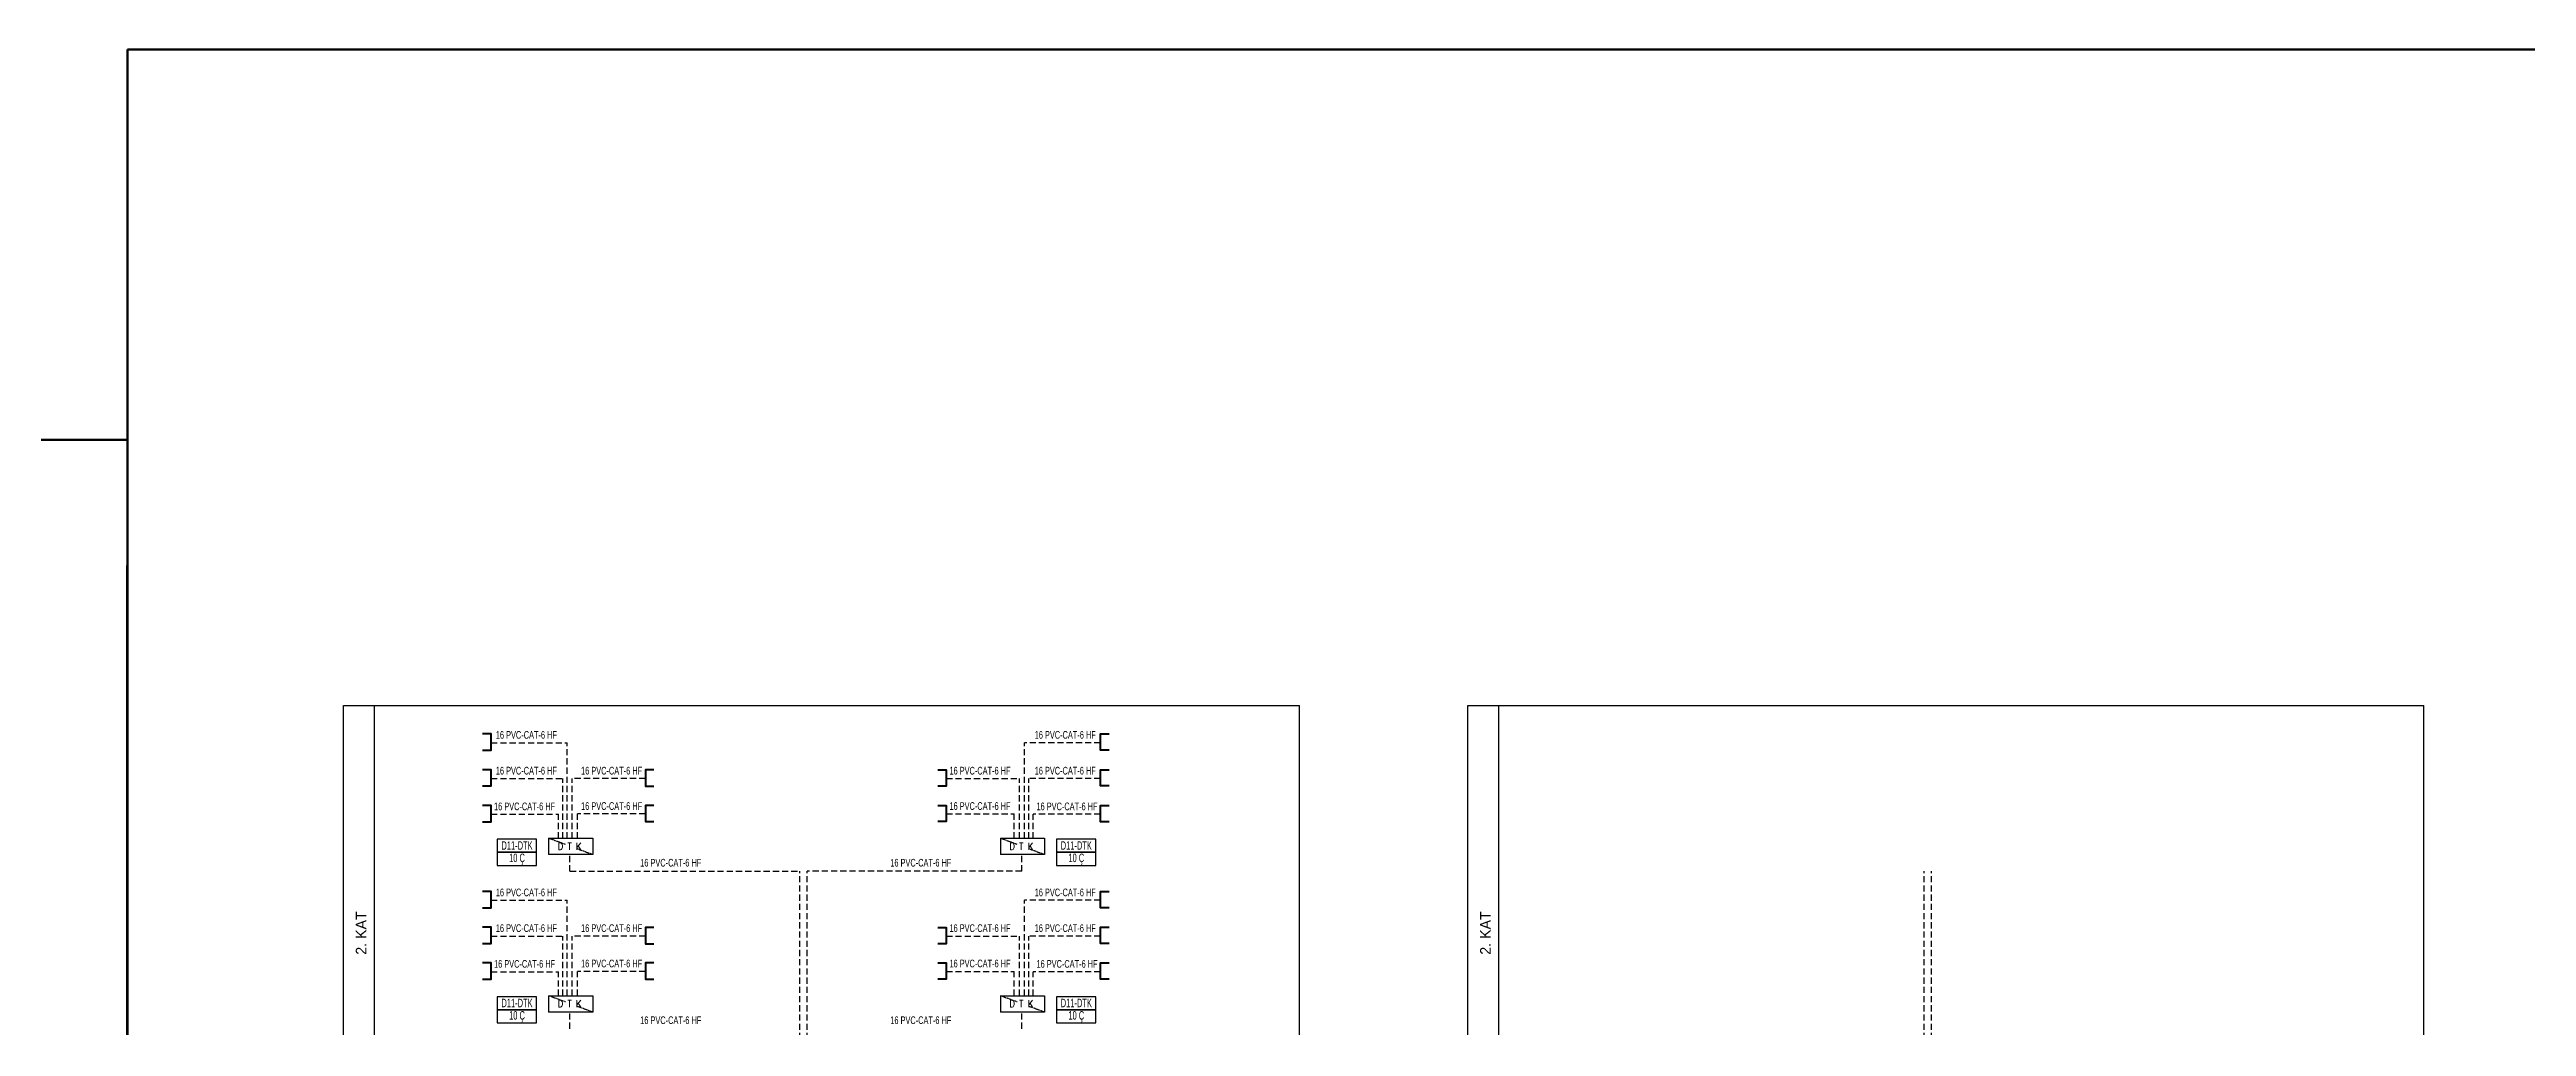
# Model space of a CAD drawing. Header units: millimetres. Extents: x 1852829 to 1882754, y -270850 to -231658.
# Drawn here: x 1871997 to 1876025, y -257805 to -256217 of the extents above; entities that cross this region are included whole.
import ezdxf
from ezdxf.enums import TextEntityAlignment as Align

# ---------------------------------------------------------------- set-up
doc = ezdxf.new("R2010")
doc.units = ezdxf.units.MM
for name, pattern in [('CONTINOUS', [0]), ('CONTINU', [0]), ('DASHED2', [0.375, 0.25, -0.125]), ('DUZ', [0]), ('HIDDEN', [0.375, 0.25, -0.125])]:
    doc.linetypes.add(name, pattern=pattern)
for name, color, linetype in [('00-TABLO-ADI', 2, 'Continuous'), ('00-TELEFON', 3, 'Continuous'), ('TELEFON-', 6, 'Continuous'), ('TELEFON-YAZI', 2, 'Continuous'), ('YAZI7', 2, 'Continuous'), ('YAZI8', 2, 'Continuous')]:
    doc.layers.add(name, color=color, linetype=linetype)
doc.layers.add('a_çerçeve_line', color=7, linetype='Continuous', lineweight=50)
doc.layers.add('Telefon', color=2, linetype='CONTINOUS', lineweight=40)
doc.styles.add('ALP', font='arial.ttf')
doc.styles.add('ERAY', font='romanstw.shx', dxfattribs={"width": 0.8, "height": 20})
doc.styles.add('TL', font='arial.ttf', dxfattribs={"height": 20})
doc.styles.add('YAZI-1', font='wturkce.shx')

# ---------------------------------------------------------------- blocks, each defined once
blk = doc.blocks.new('DTKKKK')
at = {"color": 6}
for p, q in [((-37.1, 27.5), (-37.1, 0)), ((-37.1, 27.5), (37.1, 27.5)), ((37.1, 0), (-37.1, 0)), ((37.1, 27.5), (37.1, 0))]:
    blk.add_line(p, q, dxfattribs=at)
at = {"color": 2, "linetype": 'DASHED2', "lineweight": 30, "ltscale": 5}
for p, q in [((-8.9, 17.1), (-37.1, 27.5)), ((37.1, 0), (11.1, 9.6))]:
    blk.add_line(p, q, dxfattribs=at)
at = {"color": 2, "style": 'ERAY', "width": 0.9}
blk.add_text('D T K', height=11.55, dxfattribs=at).set_placement((-22, 8.3))
blk = doc.blocks.new('TELEFON PRIZI')
at = {"layer": 'Telefon', "linetype": 'CONTINU'}
blk.add_lwpolyline([(13.2, 13.9), (13.2, 0), (-13.2, 0), (-13.2, 13.9)], dxfattribs=at)

msp = doc.modelspace()

# ---------------------------------------------------------------- linework, layer by layer
at = {"layer": '00-TABLO-ADI', "color": 2, "linetype": 'Continuous', "elevation": 0}
for points in [[(1872725, -257522.3), (1872789, -257522.3), (1872789, -257501), (1872725, -257501)], [(1873634.3, -257522.3), (1873698.4, -257522.3), (1873698.4, -257501), (1873634.3, -257501)], [(1872725, -257543.7), (1872789, -257543.7), (1872789, -257522.3), (1872725, -257522.3)], [(1873634.3, -257543.7), (1873698.4, -257543.7), (1873698.4, -257522.3), (1873634.3, -257522.3)], [(1872725, -257778.4), (1872789, -257778.4), (1872789, -257757.1), (1872725, -257757.1)], [(1873634.3, -257778.4), (1873698.4, -257778.4), (1873698.4, -257757.1), (1873634.3, -257757.1)], [(1872725, -257799.8), (1872789, -257799.8), (1872789, -257778.4), (1872725, -257778.4)], [(1873634.3, -257799.8), (1873698.4, -257799.8), (1873698.4, -257778.4), (1873634.3, -257778.4)]]:
    msp.add_lwpolyline(points, close=True, dxfattribs=at)
at = {"layer": 'a_çerçeve_line'}
for p, q in [((1872122.8, -259851.4), (1872123.9, -256216.8)), ((1872123.9, -256216.8), (1880070, -256216.8))]:
    msp.add_line(p, q, dxfattribs=at)
msp.add_lwpolyline([(1872123.9, -259851.4), (1872123.9, -256851.4), (1853005.4, -256851.4), (1853005.4, -259851.4)], close=True, dxfattribs=at)
at = {"layer": 'TELEFON-', "linetype": 'HIDDEN', "ltscale": 40}
for p, q in [((1872715, -257344.2), (1872838.6, -257344.2)), ((1872838.6, -257499.4), (1872838.6, -257344.2)), ((1873705.8, -257344.2), (1873582.2, -257344.2)), ((1873582.2, -257499.4), (1873582.2, -257344.2)), ((1872715, -257402.3), (1872831.7, -257402.3)), ((1872831.7, -257499.4), (1872831.7, -257402.3)), ((1872965.8, -257402.3), (1872846.6, -257402.3)), ((1872846.6, -257499.4), (1872846.6, -257402.3)), ((1873455, -257402.3), (1873574.2, -257402.3)), ((1873574.2, -257499.4), (1873574.2, -257402.3)), ((1873705.8, -257402.3), (1873589.1, -257402.3)), ((1873589.1, -257499.4), (1873589.1, -257402.3)), ((1872715, -257460.4), (1872824.8, -257460.4)), ((1872824.8, -257499.4), (1872824.8, -257460.4)), ((1872855.2, -257499.4), (1872855.2, -257459.8)), ((1872965.8, -257459.8), (1872855.2, -257459.8)), ((1873455, -257459.8), (1873565.6, -257459.8)), ((1873565.6, -257499.4), (1873565.6, -257459.8)), ((1873705.8, -257460.4), (1873596.1, -257460.4)), ((1873596.1, -257499.4), (1873596.1, -257460.4)), ((1872843.1, -257553.1), (1872843.1, -257526.1)), ((1872843.1, -257553.1), (1873216.9, -257553.1, 0)), ((1873216.9, -259341), (1873216.9, -257553.1, 0)), ((1873577.7, -257553.1), (1873228.9, -257553.1, 0)), ((1873228.9, -259341), (1873228.9, -257553.1, 0)), ((1873577.7, -257553.1), (1873577.7, -257526.1)), ((1875045.1, -259341), (1875045.1, -257553.1, 0)), ((1875057.1, -259341), (1875057.1, -257553.1, 0)), ((1872715, -257600.3), (1872838.6, -257600.3)), ((1872838.6, -257755.5), (1872838.6, -257600.3)), ((1873705.8, -257600.3), (1873582.2, -257600.3)), ((1873582.2, -257755.5), (1873582.2, -257600.3)), ((1872715, -257658.4), (1872831.7, -257658.4)), ((1872831.7, -257755.5), (1872831.7, -257658.4)), ((1872965.8, -257658.4), (1872846.6, -257658.4)), ((1872846.6, -257755.5), (1872846.6, -257658.4)), ((1873455, -257658.4), (1873574.2, -257658.4)), ((1873574.2, -257755.5), (1873574.2, -257658.4)), ((1873705.8, -257658.4), (1873589.1, -257658.4)), ((1873589.1, -257755.5), (1873589.1, -257658.4)), ((1872715, -257716.6), (1872824.8, -257716.6)), ((1872824.8, -257755.5), (1872824.8, -257716.6)), ((1872855.2, -257755.5), (1872855.2, -257715.9)), ((1872965.8, -257715.9), (1872855.2, -257715.9)), ((1873455, -257715.9), (1873565.6, -257715.9)), ((1873565.6, -257755.5), (1873565.6, -257715.9)), ((1873705.8, -257716.6), (1873596.1, -257716.6)), ((1873596.1, -257755.5), (1873596.1, -257716.6)), ((1872843.1, -257809.2), (1872843.1, -257782.2)), ((1873577.7, -257809.2), (1873577.7, -257782.2))]:
    msp.add_line(p, q, dxfattribs=at)
at = {"layer": 'YAZI7', "linetype": 'DUZ'}
for p, q in [((1872524.7, -257283.4), (1872524.7, -259517.9)), ((1874352.8, -257283.4), (1874352.8, -259517.9))]:
    msp.add_line(p, q, dxfattribs=at)
at = {"layer": 'YAZI8', "linetype": 'Continuous'}
for p, q in [((1872475.1, -257283.4), (1874029.6, -257283.4)), ((1872475.1, -259517.9), (1872475.1, -257283.4)), ((1874029.6, -259517.9), (1874029.6, -257283.4)), ((1874303.3, -257283.4), (1875857.7, -257283.4)), ((1874303.3, -259517.9), (1874303.3, -257283.4)), ((1875857.7, -259517.9), (1875857.7, -257283.4))]:
    msp.add_line(p, q, dxfattribs=at)

# ---------------------------------------------------------------- block references
at = {"layer": '00-TELEFON', "xscale": 0.9680611710064113, "yscale": 0.9680611710064113, "zscale": 0.9680611710064113}
for p in [(1872844.4, -257526.1), (1873578.9, -257526.1), (1872844.4, -257782.2), (1873578.9, -257782.2)]:
    msp.add_blockref('DTKKKK', p, dxfattribs=at)
at = {"layer": 'Telefon', "linetype": 'CONTINU', "xscale": -1}
for p, rotation in [((1872715, -257343), 90.00000000000007), ((1872715, -257401.2), 90.00000000000007), ((1872965.8, -257401.6), 270.0000000000001), ((1872715, -257459.3), 90.00000000000007), ((1872965.8, -257459.1), 270.0000000000001), ((1872715, -257599.2), 90.00000000000007), ((1872715, -257657.3), 90.00000000000007), ((1872965.8, -257657.8), 270.0000000000001), ((1872715, -257715.4), 90.00000000000007), ((1872965.8, -257715.3), 270.0000000000001)]:
    msp.add_blockref('TELEFON PRIZI', p, dxfattribs=dict(at, rotation=rotation))
at = {"layer": 'Telefon', "linetype": 'CONTINU'}
for p, rotation in [((1873705.8, -257343), 269.9999999999999), ((1873455, -257401.6), 89.99999999999993), ((1873705.8, -257401.2), 269.9999999999999), ((1873455, -257459.1), 89.99999999999993), ((1873705.8, -257459.3), 269.9999999999999), ((1873705.8, -257599.2), 269.9999999999999), ((1873455, -257657.8), 89.99999999999993), ((1873705.8, -257657.3), 269.9999999999999), ((1873455, -257715.3), 89.99999999999993), ((1873705.8, -257715.4), 269.9999999999999)]:
    msp.add_blockref('TELEFON PRIZI', p, dxfattribs=dict(at, rotation=rotation))

# ---------------------------------------------------------------- texts
at = {"layer": '00-TABLO-ADI', "color": 4, "linetype": 'Continuous', "lineweight": 60, "style": 'ALP', "width": 0.55}
for s, p in [('D11-DTK', (1872757.1, -257511.2)), ('D11-DTK', (1873666.5, -257511.2)), ('10 Ç', (1872757.1, -257533.3)), ('10 Ç', (1873666.5, -257533.3)), ('D11-DTK', (1872757.1, -257767.3)), ('D11-DTK', (1873666.5, -257767.3)), ('10 Ç', (1872757.1, -257789.5)), ('10 Ç', (1873666.5, -257789.5))]:
    msp.add_text(s, height=13.83, dxfattribs=at).set_placement(p, align=Align.MIDDLE)
at = {"layer": 'TELEFON-YAZI', "color": 3, "style": 'TL', "text_generation_flag": 6, "width": 0.55}
for p in [(1872772.3, -257331.3), (1873648.5, -257331.3), (1872772.3, -257389.5), (1872910.9, -257389.5), (1873509.9, -257389.5), (1873648.5, -257389.5), (1872910.9, -257447), (1873509.9, -257447), (1872769.4, -257447.6), (1873651.4, -257447.6), (1873007.1, -257539.2), (1873413.7, -257539.2), (1872772.3, -257587.5), (1873648.5, -257587.5), (1872772.3, -257645.6), (1872910.9, -257645.6), (1873509.9, -257645.6), (1873648.5, -257645.6), (1872769.4, -257703.7), (1872910.9, -257703.1), (1873509.9, -257703.1), (1873651.4, -257703.7), (1873007.1, -257795.3), (1873413.7, -257795.3)]:
    msp.add_text('16 PVC-CAT-6 HF', height=12.5, rotation=180, dxfattribs=at).set_placement(p, align=Align.MIDDLE)
at = {"layer": 'YAZI8', "color": 4, "linetype": 'Continuous', "style": 'YAZI-1'}
for p in [(1872503.5, -257653.5), (1874331.7, -257653.5)]:
    msp.add_text('2. KAT', height=17.29, rotation=90, dxfattribs=at).set_placement(p, align=Align.MIDDLE)

doc.saveas('drawing.dxf')
